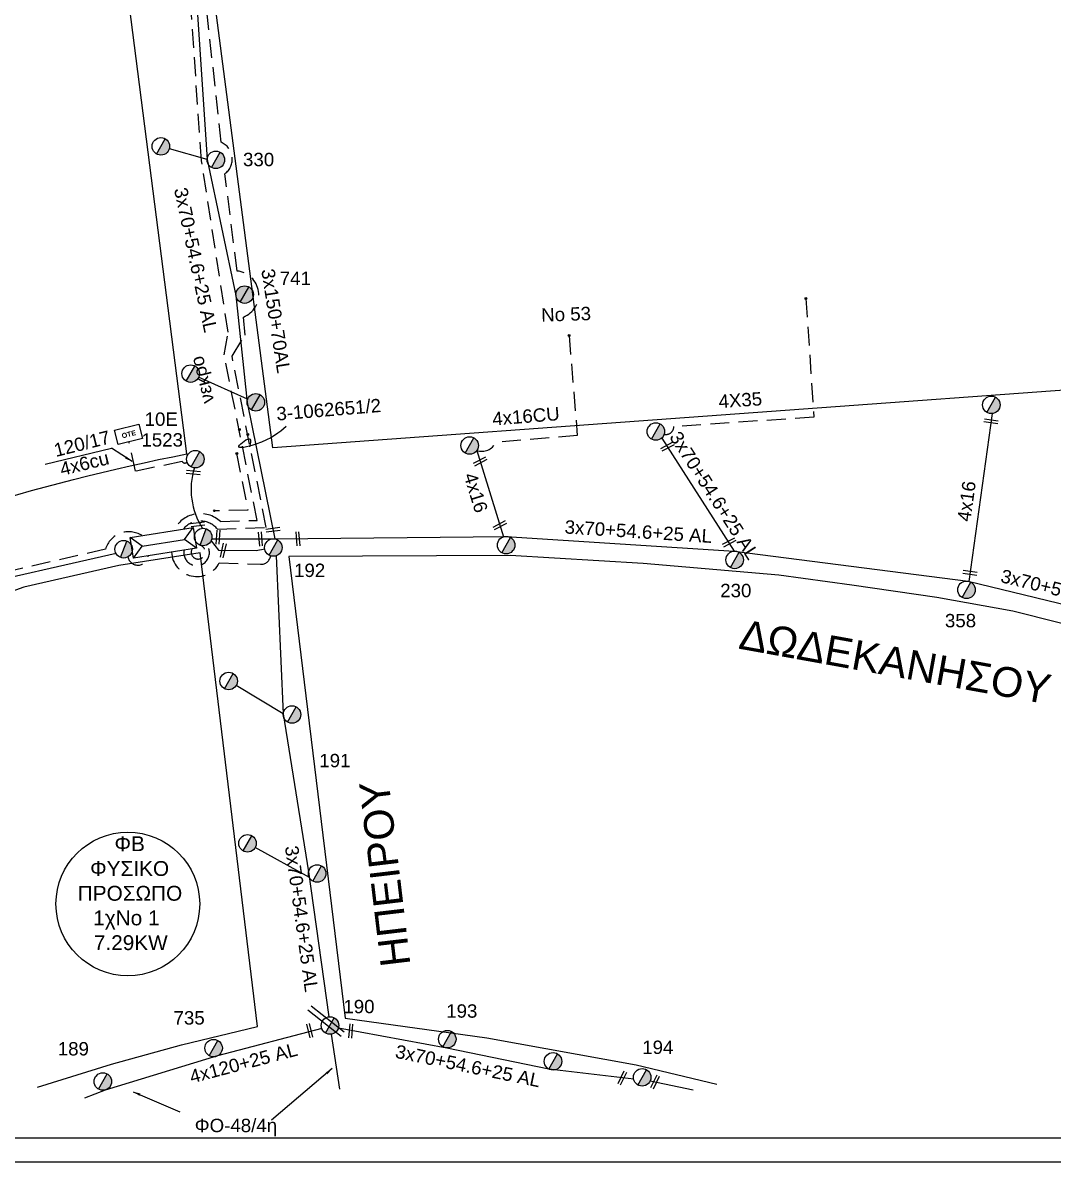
# Model space of a CAD drawing. Header units: millimetres. Extents: x 864 to 3062, y 833 to 2619.
# Drawn here: x 2470.9 to 2609.6, y 841.5 to 994.9 of the extents above; entities that cross this region are included whole.
import ezdxf
from ezdxf.enums import TextEntityAlignment as Align

# ---------------------------------------------------------------- set-up
doc = ezdxf.new("R2010")
doc.units = ezdxf.units.MM
doc.linetypes.add('DASHED', pattern=[19.05, 12.7, -6.35])
for name, color, linetype, lineweight in [('2x16', 7, 'Continuous', 30), ('3x150+50', 7, 'Continuous', 30), ('3x150+70AL', 7, 'DASHED', 30), ('3x150AL+50CU', 7, 'Continuous', 30), ('3x70+54.6+25 AL', 7, 'SYN_LINE', 30), ('4x120+25 AL', 7, 'SYN_LINE', 30), ('4x16', 7, 'Continuous', 30), ('4x16CU', 7, 'Continuous', 30), ('4X35', 7, 'DASHED', 30), ('text διευθύνσεων', 250, 'Continuous', 30), ('ΝΕΚΡΟ', 7, 'DASHED', 30), ('Υπόβαθρο ΔΕΗ', 7, 'Continuous', 30)]:
    doc.layers.add(name, color=color, linetype=linetype, lineweight=lineweight)
for name, color, linetype in [('Pillar OTE', 7, 'Continuous'), ('TEXT ΚΑΛΩΔΙΩΝ', 7, 'Continuous'), ('Άγνωστα', 7, 'Continuous'), ('Επιγραφές - Σχήματα', 7, 'Continuous'), ('Μηχανική τομή', 7, 'Continuous'), ('Στύλος Ξύλινος', 7, 'Continuous'), ('Στύλος Ξύλινος @ 1', 7, 'Continuous'), ('Στύλος ΦΜ', 7, 'Continuous'), ('Στύλος ΦΜ @ 1', 7, 'Continuous'), ('Συνδέσεις', 7, 'Continuous'), ('Τομή', 7, 'Continuous'), ('Υποσταθμός εναέριος 2 στύλων', 7, 'Continuous'), ('Υποσταθμός πόλεως', 7, 'Continuous'), ('Υπόγεια καλώδια Παροχών ΧΤ   4x50AL', 7, 'DASHED'), ('Υπόγεια καλώδια Παροχών ΧΤ   4x6', 7, 'DASHED')]:
    doc.layers.add(name, color=color, linetype=linetype)
doc.styles.add('arial', font='arial.ttf')
doc.styles.get("Standard").update_dxf_attribs({"font": 'arial.ttf'})
doc.linetypes.add('SYN_LINE', pattern='A,0.5,-0.0001,["/\\/\\/\\/",Standard,S=0.1,R=0,X=0,Y=-0.05],-0.25', length=0.7501)
doc.dimstyles.new('ISO-25', dxfattribs={"dimtxt": 2.5, "dimasz": 2.5, "dimexe": 1.25, "dimexo": 0.625, "dimtad": 1, "dimtxsty": 'Standard', "dimcen": 2.5, "dimadec": 0, "dimazin": 0, "dimtfac": 1, "dimtmove": 0, "dimatfit": 3, "dimfxl": 1, "dimarcsym": 0})

# ---------------------------------------------------------------- blocks, each defined once
blk = doc.blocks.new('ΥΠΑΡΧΩΝ ΤΣΙΜΕΝΤΕΝΙΟΣ ΣΤΥΛΟΣ')
at = {"layer": 'Στύλος ΦΜ'}
blk.add_hatch(color=7, dxfattribs=at).paths.add_polyline_path([(-1.29, -2.28, 0.574793), (2.62, 0, 0.268822), (1.3, 2.27)])
at = {"layer": 'Στύλος ΦΜ', "color": 7}
blk.add_line((-1.29, -2.28), (1.3, 2.27), dxfattribs=at)
blk.add_circle((0, 0), 2.62, dxfattribs=at)
at = {"layer": 'Στύλος ΦΜ', "flags": 4}
for tag, p in [('ΑΡΙΘΜΟΣ', (-4.68, 8.05)), ('ΤΥΠΟΣ', (-4.91, 3.03))]:
    blk.add_attdef(tag, p, '', height=4, dxfattribs=at)
blk = doc.blocks.new('ΥΠΟΣΤΑΘΜΟΣ ΕΝΑΕΡΙΟΣ ΕΠΙ 2 ΣΤΥΛΩΝ')
at = {"layer": 'Υποσταθμός εναέριος 2 στύλων', "linetype": 'Continuous'}
for points in [[(-11.97, -2.11, 0.574793), (-8.45, -0.07, 0.268822), (-9.64, 1.98)], [(9.68, -2.15, 0.574793), (13.19, -0.1, 0.268822), (12.01, 1.95)]]:
    blk.add_hatch(color=256, dxfattribs=at).paths.add_polyline_path(points)
for p, q in [((-11.97, -2.11), (-9.64, 1.98)), ((9.68, -2.15), (12.01, 1.95))]:
    blk.add_line(p, q, dxfattribs=at)
for centre in [(-10.81, -0.07), (10.84, -0.1)]:
    blk.add_circle(centre, 2.36, dxfattribs=at)
at = {"layer": 'Υποσταθμός πόλεως', "linetype": 'Continuous', "ltscale": 40}
blk.add_lwpolyline([(-8.57, 2.82), (8.57, 2.82), (8.57, -2.82), (-8.57, -2.82)], close=True, dxfattribs=at)
for points in [[(-5.75, 0), (-8.57, 2.82)], [(-8.57, -2.82), (-5.75, 0)], [(-5.75, 0), (5.75, 0)], [(5.75, 0), (8.57, 2.82)], [(8.57, -2.82), (5.75, 0)]]:
    blk.add_lwpolyline(points, dxfattribs=at)
at = {"layer": 'Υποσταθμός εναέριος 2 στύλων', "ltscale": 40, "flags": 1}
for tag, p in [('ΜΕΤΑΣΧΗΜΑΤΙΣΜΟΣ', (14.09, 2.51)), ('ΙΣΧΥΣ', (14.07, -0.28)), ('ΑΡΙΘΜΟΣ', (14.19, -3))]:
    blk.add_attdef(tag, p, '', height=1.8, dxfattribs=at)
blk = doc.blocks.new('ΥΠΑΡΧΩΝ ΞΥΛΙΝΟΣ ΣΤΥΛΟΣ')
at = {"layer": 'Στύλος Ξύλινος'}
h = blk.add_hatch(color=7, dxfattribs=at)
h.paths.add_polyline_path([(-2.62, 0, 0.270008), (-1.29, -2.28), (1.3, 2.27, 0.576266)])
h.paths.add_polyline_path([(-1.29, -2.28, 0.574793), (2.62, 0, 0.268822), (1.3, 2.27)])
at = {"layer": 'Στύλος Ξύλινος', "color": 7}
blk.add_line((-1.29, -2.28), (1.3, 2.27), dxfattribs=at)
blk.add_circle((0, 0), 2.62, dxfattribs=at)
at = {"layer": 'Στύλος Ξύλινος', "flags": 4}
for tag, p in [('ΑΡΙΘΜΟΣ', (-4.91, 8.6)), ('ΤΥΠΟΣ', (-4.85, 3.39))]:
    blk.add_attdef(tag, p, '', height=4, dxfattribs=at)
blk = doc.blocks.new('ΜΗΧΑΝΙΚΗ ΤΟΜΗ')
at = {"layer": 'Μηχανική τομή', "ltscale": 40}
for p, q in [((-1.89, 0.78), (5.69, 0.78)), ((-1.89, -0.77), (5.69, -0.77))]:
    blk.add_line(p, q, dxfattribs=at)
blk = doc.blocks.new('ΤΟΜΗ')
at = {"layer": 'Τομή', "ltscale": 40}
for p, q in [((-5.68, 0), (17.06, 0)), ((-5.68, -2.77), (17.06, -2.77))]:
    blk.add_line(p, q, dxfattribs=at)
blk = doc.blocks.new('_ΣΥΝΔΕΣΗ')
at = {"layer": 'Συνδέσεις', "linetype": 'SYN_LINE', "ltscale": 40}
blk.add_hatch(color=256, dxfattribs=at).paths.add_polyline_path([(0.5, -0.01, 1), (-0.5, -0.01, 1)])
at = {"layer": 'Συνδέσεις'}
blk.add_circle((0, -0.01), 0.5, dxfattribs=at)
blk = doc.blocks.new('PILLAR ΟΤΕ')
at = {"layer": 'Pillar OTE', "ltscale": 40}
blk.add_lwpolyline([(-3.31, 2.02), (3.39, 2.02), (3.39, -1.99), (-3.31, -1.99)], close=True, dxfattribs=at)
at = {"layer": 'Pillar OTE', "insert": (-1.81, 0.71), "char_height": 1.3575, "width": 109.961, "attachment_point": 1}
blk.add_mtext('{\\fArial|b1|i0|c161|p34;OTE}', dxfattribs=at)

msp = doc.modelspace()

# ---------------------------------------------------------------- linework, layer by layer
at = {"lineweight": -3, "ltscale": 0.2}
msp.add_circle((2485.05, 876.28), 9.67, dxfattribs=at)
at = {"layer": '2x16', "color": 30, "linetype": 'Continuous', "lineweight": -3, "ltscale": 0.2}
msp.add_lwpolyline([(2495.72, 976.44), (2490.64, 977.9)], dxfattribs=at)
at = {"layer": '3x150+50', "color": 1, "linetype": 'DASHED', "lineweight": -3, "ltscale": 0.2}
msp.add_lwpolyline([(2492.62, 923.89, 1.558246), (2495.67, 924.59, -2.091283)], format="xyb", dxfattribs=at)
at = {"layer": '3x150+50', "color": 30, "linetype": 'DASHED', "lineweight": -3, "ltscale": 0.2}
msp.add_lwpolyline([(2493.67, 924.05, 2.765691), (2494.77, 924.56, -2.091283)], format="xyb", dxfattribs=at)
at = {"layer": '3x150+50', "color": 6, "linetype": 'DASHED', "lineweight": -3, "ltscale": 0.2}
msp.add_lwpolyline([(2487.8, 923.14, -0.867814), (2485.06, 922.98, -2.091283)], format="xyb", dxfattribs=at)
at = {"layer": '3x150+50', "color": 85, "lineweight": -3, "ltscale": 0.2}
msp.add_lwpolyline([(2555.36, 852.48), (2561.12, 851.26)], dxfattribs=at)
at = {"layer": '3x150+70AL', "color": 133, "linetype": 'DASHED', "lineweight": -3, "ltscale": 0.2}
msp.add_lwpolyline([(2492.52, 926.72, -0.47583), (2497.1, 926.72), (2503.68, 926.94), (2499.07, 949.98), (2500.83, 952.81), (2500.6, 955.25, 0.794257), (2499.75, 961.45), (2498.11, 974.54, 0.582981), (2497.6, 978.77), (2495.19, 1001.15, -0.64625), (2497.52, 1004.34), (2515.27, 1006.04, -0.634845), (2517.12, 1007.01)], format="xyb", dxfattribs=at)
at = {"layer": '3x150+70AL', "color": 173, "linetype": 'DASHED', "lineweight": -3, "ltscale": 0.2}
msp.add_lwpolyline([(2491.23, 926.52, -0.511993), (2497.52, 927.73), (2502.46, 927.9), (2498.01, 950.17), (2498.56, 953.23), (2494.97, 976.27), (2493.28, 1000.64, -0.841432), (2493.34, 1002.88)], format="xyb", dxfattribs=at)
at = {"layer": '3x150+70AL', "color": 85, "linetype": 'DASHED', "lineweight": -3, "ltscale": 0.2}
msp.add_lwpolyline([(2490.93, 923.62, 0.769602), (2497.36, 922.18), (2502.91, 921.99, 0.384232), (2504.26, 923.12, -0.097315)], format="xyb", dxfattribs=at)
at = {"layer": '3x150AL+50CU', "color": 2, "linetype": 'DASHED', "lineweight": -3, "ltscale": 0.2}
msp.add_lwpolyline([(2486.95, 925.85, 0.498115), (2482.04, 924.03), (2462.24, 919.45), (2438.05, 909.01), (2410.04, 893.44), (2407.1, 900.74, 0.44074), (2405.65, 901.28, 1.846747)], format="xyb", dxfattribs=at)
at = {"layer": '3x70+54.6+25 AL', "color": 30, "linetype": 'SYN_LINE', "lineweight": -3, "ltscale": 15}
msp.add_lwpolyline([(2493.99, 1002.73), (2495.72, 976.44), (2499.6, 958.17), (2501.1, 943.78), (2504.84, 925.4)], dxfattribs=at)
at = {"layer": '3x70+54.6+25 AL', "color": 30, "linetype": 'SYN_LINE', "lineweight": -3, "ltscale": 6}
for points in [[(2501.17, 944.19), (2494.57, 947.17)], [(2496.25, 925.14), (2497.26, 923.89), (2502.32, 923.86), (2503.48, 924.05)]]:
    msp.add_lwpolyline(points, dxfattribs=at)
at = {"layer": '3x70+54.6+25 AL', "color": 1, "linetype": 'SYN_LINE', "lineweight": -3, "ltscale": 15}
for points in [[(2556.9, 938.97), (2566.67, 923.76)], [(2504.84, 925.4), (2535.98, 925.75), (2566.67, 923.76), (2598.15, 919.71), (2623.85, 913.49), (2649.4, 901.31), (2674.18, 880.34), (2681.22, 872.98), (2688.68, 864.01)], [(2512.41, 858.76), (2513.54, 851.37)]]:
    msp.add_lwpolyline(points, dxfattribs=at)
at = {"layer": '3x70+54.6+25 AL', "color": 1, "linetype": 'SYN_LINE', "lineweight": -3, "ltscale": 10}
msp.add_lwpolyline([(2496.34, 925.43), (2504.84, 925.4)], dxfattribs=at)
at = {"layer": '3x70+54.6+25 AL', "color": 6, "linetype": 'SYN_LINE', "lineweight": -3, "ltscale": 15}
msp.add_lwpolyline([(2483.46, 923.45), (2462.11, 918.62), (2438.71, 908.28), (2419.94, 898.35), (2397.1, 885.08), (2378.06, 872.48), (2356.15, 856.9), (2349.36, 851.1)], dxfattribs=at)
at = {"layer": '3x70+54.6+25 AL', "color": 85, "linetype": 'SYN_LINE', "lineweight": -3, "ltscale": 15}
for points in [[(2505.01, 923.12), (2505.97, 901.86), (2509.38, 880.63), (2512.09, 861.1)], [(2513.39, 859.63), (2528, 856.91), (2541.7, 854.08), (2553.13, 852.74)]]:
    msp.add_lwpolyline(points, dxfattribs=at)
at = {"layer": '3x70+54.6+25 AL', "color": 85, "linetype": 'SYN_LINE', "lineweight": -3, "ltscale": 8}
msp.add_lwpolyline([(2505.97, 901.86), (2499.63, 905.67)], dxfattribs=at)
at = {"layer": '3x70+54.6+25 AL', "color": 85, "linetype": 'SYN_LINE', "lineweight": -3, "ltscale": 10}
msp.add_lwpolyline([(2509.49, 879.85), (2502.2, 883.87)], dxfattribs=at)
at = {"layer": '3x70+54.6+25 AL', "color": 30, "linetype": 'SYN_LINE', "lineweight": -3, "ltscale": 6}
msp.add_arc((2503.23, 932.06), 9.67, 162.5903, 212.753, dxfattribs=at)
at = {"layer": '4x120+25 AL', "color": 1, "linetype": 'SYN_LINE', "lineweight": -3, "ltscale": 15}
msp.add_lwpolyline([(2511.14, 859.53), (2497.1, 855.83), (2482.02, 851.25), (2479.2, 850.15)], dxfattribs=at)
at = {"layer": '4x16', "color": 1, "lineweight": -3, "ltscale": 0.2}
for points in [[(2601.39, 942.27), (2598.24, 919.69)], [(2532.02, 937.31), (2535.61, 925.7)]]:
    msp.add_lwpolyline(points, dxfattribs=at)
at = {"layer": '4x16CU', "color": 1, "linetype": 'DASHED', "lineweight": -3, "ltscale": 0.2}
msp.add_lwpolyline([(2544.43, 952.77), (2545.54, 939.31), (2534.56, 938.4, -0.392465), (2532.02, 937.31, -3.813901)], format="xyb", dxfattribs=at)
at = {"layer": '4X35', "color": 1, "lineweight": -3, "ltscale": 0.2}
msp.add_lwpolyline([(2576.31, 957.76), (2577.39, 941.78), (2558.54, 940.52, -0.456407), (2557.23, 939.46, -7.086903)], format="xyb", dxfattribs=at)
at = {"layer": 'Επιγραφές - Σχήματα', "lineweight": -3}
msp.add_lwpolyline([(863.7, 1860.67), (3062.46, 1860.7), (3062.47, 841.56), (863.7, 841.54)], close=True, dxfattribs=at)
at = {"layer": 'ΝΕΚΡΟ', "linetype": 'DASHED', "lineweight": -3, "ltscale": 0.2}
msp.add_lwpolyline([(2499.69, 936.88), (2501.18, 929.27), (2496.76, 929.19)], dxfattribs=at)
at = {"layer": 'Υπόβαθρο ΔΕΗ', "lineweight": -3}
for points in [[(895.62, 1848.12), (2896.63, 1848.12), (2896.63, 844.79), (895.62, 844.79)], [(2495.99, 1003.52), (2616.82, 1014.59), (2625.26, 946.45), (2504.56, 937.66)]]:
    msp.add_lwpolyline(points, close=True, dxfattribs=at)
msp.add_lwpolyline([(2493.01, 936.85), (2484.61, 1002.33), (2392.98, 992.89), (2336.69, 916.81), (2380.05, 886.49, -0.113593)], format="xyb", close=True, dxfattribs=at)
at = {"layer": 'Υπόβαθρο ΔΕΗ', "color": 7, "linetype": 'Continuous', "lineweight": -2, "ltscale": 0.2}
msp.add_lwpolyline([(2473.94, 935.45), (2482.83, 937.62)], dxfattribs=at)
at = {"layer": 'Υπόβαθρο ΔΕΗ', "lineweight": -3}
for points in [[(2472.91, 851.65), (2482.85, 854.71), (2492.28, 857.35), (2502.48, 859.79), (2494.77, 923.52), (2483.84, 921.82), (2471.04, 918.91), (2462.89, 916), (2453.2, 912.07), (2441.4, 906.57), (2426.07, 898.62), (2414.35, 892.07), (2402.47, 885.02), (2393.1, 878.79), (2386.01, 874.15), (2373.68, 866), (2362.47, 858.18), (2352.59, 850.79)], [(2679.41, 852.67), (2687.95, 863.21), (2672.21, 878.15), (2650.41, 896.53), (2645, 900.46), (2636.68, 905.15), (2632.16, 907.11), (2622.19, 910.73), (2616.47, 912.6), (2604.18, 915.67), (2593.92, 917.51), (2582.51, 919.19), (2572.67, 920.52), (2554.42, 922.09), (2536.5, 923.19), (2506.71, 923.02), (2514.29, 860.92), (2533.36, 858.26), (2553.46, 854.66), (2564.34, 852.02)]]:
    msp.add_lwpolyline(points, dxfattribs=at)
msp.add_spline([(2506.37, 940.52), (2502.27, 938.16), (2499.99, 937.89), (2501.51, 938.84), (2501.41, 937.81)], degree=3, dxfattribs=at)
at = {"layer": 'Υπόγεια καλώδια Παροχών ΧΤ   4x6', "color": 30, "linetype": 'DASHED', "lineweight": -2, "ltscale": 0.2}
msp.add_lwpolyline([(2493.02, 935.75, -0.527772), (2492.37, 935.83), (2486.07, 934.5), (2485.25, 938.36)], format="xyb", dxfattribs=at)

# ---------------------------------------------------------------- block references
at = {"layer": 'Pillar OTE', "xscale": 0.5, "yscale": 0.5, "zscale": 0.5, "rotation": 13.91764348871053}
msp.add_blockref('PILLAR ΟΤΕ', (2485.12, 939.46), dxfattribs=at)
at = {"layer": 'Μηχανική τομή', "lineweight": -3, "zscale": 0.4999999999999997}
for p, xscale, yscale, rotation in [((2601.71, 941.14), 0.2499999999999467, 0.2499999999999467, 171.9615073041123), ((2558.08, 938.03), 0.2499999999999466, 0.2499999999999466, 207.509993538647), ((2532.87, 936.03), 0.2499999999999466, 0.2499999999999466, 207.509993538647), ((2494.32, 934.27), 0.2499999999999466, 0.2499999999999466, 174.4511403077005), ((2494.94, 927.41), 0.2499999999999466, 0.2499999999999466, 187.17264349673), ((2535.52, 927.44), 0.2499999999999466, 0.2499999999999466, 207.509993538647), ((2497.17, 925.16), 0.2499999999999466, 0.2499999999999466, 86.30409152556554), ((2502.82, 925.87), 0.2499999999999466, 0.2499999999999466, 275.0970677378752), ((2505.07, 926.68), 0.2499999999999466, 0.2499999999999466, 187.17264349673), ((2507.88, 925.89), 0.2499999999999466, 0.2499999999999466, 275.0970677378752), ((2497.81, 923.38), 0.2499999999999466, 0.2499999999999466, 77.48647117845358), ((2566.37, 925.13), 0.2499999999999467, 0.2499999999999467, 207.509993538647), ((2598.87, 920.75), 0.2499999999999467, 0.2499999999999467, 171.9615073041123), ((2509.39, 859.7), 0.2499999999999466, 0.2499999999999466, 283.0258256553428), ((2515.06, 859.66), 0.2499999999999467, 0.2499999999999467, 265.4131725062538), ((2551.78, 853.28), 0.2499999999999466, 0.2499999999999466, 243.9360474601111), ((2556.19, 852.72), 0.2499999999999466, 0.2499999999999466, 243.9360474601111)]:
    msp.add_blockref('ΜΗΧΑΝΙΚΗ ΤΟΜΗ', p, dxfattribs=dict(at, xscale=xscale, yscale=yscale, rotation=rotation))
at = {"layer": 'Στύλος Ξύλινος @ 1', "lineweight": -3, "ltscale": 40}
ref = msp.add_blockref('ΥΠΑΡΧΩΝ ΞΥΛΙΝΟΣ ΣΤΥΛΟΣ', (2500.77, 958.28), dxfattribs=dict(at, xscale=0.4499999999998414, yscale=0.4499999999998414, zscale=0.4499999999998414))
ref.add_attrib('ΤΥΠΟΣ', '741', (2505.49, 959.57), dxfattribs={"layer": 'Στύλος Ξύλινος', "height": 1.8, "rotation": 360, "flags": 4})
at = {"layer": 'Στύλος Ξύλινος @ 1', "lineweight": -3, "ltscale": 40, "xscale": 0.4499999999998414, "yscale": 0.4499999999998414, "zscale": 0.4499999999998414}
msp.add_blockref('ΥΠΑΡΧΩΝ ΞΥΛΙΝΟΣ ΣΤΥΛΟΣ', (2502.27, 943.78), dxfattribs=at)
at = {"layer": 'Στύλος ΦΜ @ 1', "lineweight": -3, "ltscale": 40, "xscale": 0.4499999999998181, "yscale": 0.4499999999998181, "zscale": 0.4499999999998181}
for p in [(2489.5, 978.22), (2493.5, 947.65), (2601.26, 943.44), (2556.12, 939.85), (2531.05, 937.97), (2535.96, 924.57), (2498.62, 906.28), (2501.16, 884.44), (2510.53, 880.39), (2542.28, 855.1)]:
    msp.add_blockref('ΥΠΑΡΧΩΝ ΤΣΙΜΕΝΤΕΝΙΟΣ ΣΤΥΛΟΣ', p, dxfattribs=at)
at = {"layer": 'Στύλος ΦΜ @ 1', "lineweight": -3, "ltscale": 40}
ref = msp.add_blockref('ΥΠΑΡΧΩΝ ΤΣΙΜΕΝΤΕΝΙΟΣ ΣΤΥΛΟΣ', (2496.9, 976.41), dxfattribs=dict(at, xscale=0.4499999999998181, yscale=0.4499999999998181, zscale=0.4499999999998181))
ref.add_attrib('ΤΥΠΟΣ', '330', (2500.55, 975.56), dxfattribs={"layer": 'Στύλος ΦΜ', "height": 1.8, "flags": 4})
ref = msp.add_blockref('ΥΠΑΡΧΩΝ ΤΣΙΜΕΝΤΕΝΙΟΣ ΣΤΥΛΟΣ', (2494.14, 936.13), dxfattribs=dict(at, xscale=0.4499999999998181, yscale=0.4499999999998181, zscale=0.4499999999998181))
ref.add_attrib('ΤΥΠΟΣ', '10Ε', (2487.31, 940.62), dxfattribs={"layer": 'Στύλος ΦΜ', "height": 1.8, "flags": 4})
ref.add_attrib('ΑΡΙΘΜΟΣ', '1523', (2486.88, 937.83), dxfattribs={"layer": 'Στύλος ΦΜ', "height": 1.8, "flags": 4})
ref = msp.add_blockref('ΥΠΑΡΧΩΝ ΤΣΙΜΕΝΤΕΝΙΟΣ ΣΤΥΛΟΣ', (2504.64, 924.24), dxfattribs=dict(at, xscale=0.449999999999818, yscale=0.449999999999818, zscale=0.449999999999818))
ref.add_attrib('ΤΥΠΟΣ', '192', (2507.42, 920.28), dxfattribs={"layer": 'Στύλος ΦΜ', "height": 1.8, "flags": 4})
ref = msp.add_blockref('ΥΠΑΡΧΩΝ ΤΣΙΜΕΝΤΕΝΙΟΣ ΣΤΥΛΟΣ', (2566.73, 922.58), dxfattribs=dict(at, xscale=0.4499999999998181, yscale=0.4499999999998181, zscale=0.4499999999998181))
ref.add_attrib('ΤΥΠΟΣ', '230', (2564.78, 917.56), dxfattribs={"layer": 'Στύλος ΦΜ', "height": 1.8, "flags": 4})
ref = msp.add_blockref('ΥΠΑΡΧΩΝ ΤΣΙΜΕΝΤΕΝΙΟΣ ΣΤΥΛΟΣ', (2597.92, 918.55), dxfattribs=dict(at, xscale=0.449999999999818, yscale=0.449999999999818, zscale=0.449999999999818))
ref.add_attrib('ΤΥΠΟΣ', '358', (2595.02, 913.51), dxfattribs={"layer": 'Στύλος ΦΜ', "height": 1.8, "flags": 4})
ref = msp.add_blockref('ΥΠΑΡΧΩΝ ΤΣΙΜΕΝΤΕΝΙΟΣ ΣΤΥΛΟΣ', (2507.14, 901.77), dxfattribs=dict(at, xscale=0.4499999999998181, yscale=0.4499999999998181, zscale=0.4499999999998181))
ref.add_attrib('ΤΥΠΟΣ', '191', (2510.82, 894.68), dxfattribs={"layer": 'Στύλος ΦΜ', "height": 1.8, "flags": 4})
ref = msp.add_blockref('ΥΠΑΡΧΩΝ ΤΣΙΜΕΝΤΕΝΙΟΣ ΣΤΥΛΟΣ', (2512.25, 859.93), dxfattribs=dict(at, xscale=0.4499999999998181, yscale=0.4499999999998181, zscale=0.4499999999998181))
ref.add_attrib('ΤΥΠΟΣ', '190', (2514.06, 861.58), dxfattribs={"layer": 'Στύλος ΦΜ', "height": 1.8, "flags": 4})
ref = msp.add_blockref('ΥΠΑΡΧΩΝ ΤΣΙΜΕΝΤΕΝΙΟΣ ΣΤΥΛΟΣ', (2496.59, 856.89), dxfattribs=dict(at, xscale=0.4499999999999052, yscale=0.4499999999999052, zscale=0.4499999999999052))
ref.add_attrib('ΤΥΠΟΣ', '735', (2491.2, 860.06), dxfattribs={"layer": 'Στύλος ΦΜ', "height": 1.8, "flags": 4})
ref = msp.add_blockref('ΥΠΑΡΧΩΝ ΤΣΙΜΕΝΤΕΝΙΟΣ ΣΤΥΛΟΣ', (2528.04, 858.09), dxfattribs=dict(at, xscale=0.4499999999998181, yscale=0.4499999999998181, zscale=0.4499999999998181))
ref.add_attrib('ΤΥΠΟΣ', '193', (2527.9, 860.98), dxfattribs={"layer": 'Στύλος ΦΜ', "height": 1.8, "flags": 4})
ref = msp.add_blockref('ΥΠΑΡΧΩΝ ΤΣΙΜΕΝΤΕΝΙΟΣ ΣΤΥΛΟΣ', (2481.69, 852.39), dxfattribs=dict(at, xscale=0.4499999999997881, yscale=0.4499999999997881, zscale=0.4499999999997881))
ref.add_attrib('ΤΥΠΟΣ', '189', (2475.62, 855.9), dxfattribs={"layer": 'Στύλος ΦΜ', "height": 1.8, "flags": 4})
ref = msp.add_blockref('ΥΠΑΡΧΩΝ ΤΣΙΜΕΝΤΕΝΙΟΣ ΣΤΥΛΟΣ', (2554.28, 852.95), dxfattribs=dict(at, xscale=0.4499999999998181, yscale=0.4499999999998181, zscale=0.4499999999998181))
ref.add_attrib('ΤΥΠΟΣ', '194', (2554.28, 856.1), dxfattribs={"layer": 'Στύλος ΦΜ', "height": 1.8, "flags": 4})
at = {"layer": 'Συνδέσεις', "lineweight": -3, "xscale": 0.25, "yscale": 0.25, "zscale": 0.25}
for p in [(2576.32, 957.76), (2544.43, 952.77), (2500.06, 940.12), (2501.18, 939.45), (2499.71, 936.9), (2496.69, 929.2)]:
    msp.add_blockref('_ΣΥΝΔΕΣΗ', p, dxfattribs=at)
at = {"layer": 'Τομή', "lineweight": -3, "xscale": 0.2499999999999996, "yscale": 0.2499999999999996, "zscale": 0.2499999999999996, "rotation": 141.654782528751}
msp.add_blockref('ΤΟΜΗ', (2512.63, 859.35), dxfattribs=at)
at = {"layer": 'Υποσταθμός εναέριος 2 στύλων', "lineweight": -3, "xscale": 0.5, "yscale": 0.5, "zscale": 0.5, "rotation": 8.831429690108761}
msp.add_blockref('ΥΠΟΣΤΑΘΜΟΣ ΕΝΑΕΡΙΟΣ ΕΠΙ 2 ΣΤΥΛΩΝ', (2489.83, 924.88), dxfattribs=at)

# ---------------------------------------------------------------- texts
at = {"layer": 'text διευθύνσεων', "color": 7, "lineweight": -3}
msp.add_text('ΗΠΕΙΡΟΥ', height=4, rotation=96.7644, dxfattribs=at).set_placement((2519.63, 880.34), align=Align.MIDDLE_CENTER)
at = {"layer": 'text διευθύνσεων', "color": 7, "lineweight": -3, "ltscale": 40, "insert": (2567.83, 914.6), "char_height": 4, "width": 94.4586, "attachment_point": 1, "rotation": 349.774, "style": 'arial'}
msp.add_mtext('ΔΩΔEKANHΣOY', dxfattribs=at)
at = {"layer": 'TEXT ΚΑΛΩΔΙΩΝ', "linetype": 'Continuous', "lineweight": -3, "ltscale": 0.2}
for s, rotation, p in [('3x70+54.6+25 AL', 281.9694, (2494.19, 962.94)), ('3x150+70AL', 278.845, (2504.98, 954.73)), ('4X35', 3.8352, (2567.48, 944.09)), ('3-1062651/2', 4.7393, (2512.08, 942.81)), ('4x16CU', 4.7393, (2538.63, 941.92)), ('3x70+54.6+25 AL', 302.7295, (2563.99, 931.26)), ('4x16', 287.1506, (2531.89, 931.63)), ('4x16', 82.0787, (2597.93, 930.48)), ('3x70+54.6+25 AL', 356.2893, (2553.76, 926.4)), ('3x70+54.6+25 AL', 346.3966, (2612.25, 918.15)), ('3x70+54.6+25 AL', 277.8885, (2508.44, 874.28)), ('4x120+25 AL', 14.7595, (2500.61, 854.89)), ('3x70+54.6+25 AL', 348.3357, (2530.83, 854.49))]:
    msp.add_text(s, height=1.8, rotation=rotation, dxfattribs=at).set_placement(p, align=Align.MIDDLE_CENTER)
at = {"layer": 'Άγνωστα', "lineweight": -3, "ltscale": 40, "insert": (2540.65, 956.43), "char_height": 1.8, "width": 27.758, "attachment_point": 1, "rotation": 1.9086, "style": 'arial'}
msp.add_mtext('Nο 53', dxfattribs=at)
at = {"layer": 'Άγνωστα', "color": 7}
note = msp.add_mtext_dynamic_manual_height_columns('νεκρο\\P', width=1.8, gutter_width=12.5, heights=[0.0453, 0], dxfattribs=dict(at, insert=(2498.39, 929.57), char_height=1.8, attachment_point=1, rotation=103.9297))
for column, words in zip(note.columns.linked_columns, ['\\P']):
    column.text = words
at = {"layer": 'Άγνωστα', "lineweight": -3, "ltscale": 40, "insert": (2494.05, 847.38), "char_height": 1.8, "width": 27.758, "attachment_point": 1, "style": 'arial'}
msp.add_mtext('\\A1;ΦΟ-48/4η', dxfattribs=at)
at = {"layer": 'Υπόβαθρο ΔΕΗ', "lineweight": -3, "char_height": 2, "width": 17.2548, "attachment_point": 1}
for s, insert in [('{\\W8.64836; }ΦΒ \\P{\\W4.42067; }ΦΥΣΙΚΟ \\P{\\W2.28183; }ΠΡΟΣΩΠΟ', (2476.54, 885.39)), ('{\\W5.64925; }1χΝο 1\\P{\\W5.75643; }7.29KW', (2476.01, 875.41))]:
    msp.add_mtext(s, dxfattribs=dict(at, insert=insert))
at = {"layer": 'Υπόγεια καλώδια Παροχών ΧΤ   4x50AL', "color": 7, "ltscale": 0.2, "char_height": 1.8, "attachment_point": 1, "rotation": 14}
for s, insert in [('120/17', (2474.93, 938.17)), ('4x6cu', (2475.73, 935.62))]:
    msp.add_mtext_dynamic_manual_height_columns(s, width=1.8, gutter_width=12.5, heights=[0.118], dxfattribs=dict(at, insert=insert))

# ---------------------------------------------------------------- leaders
at = {"layer": 'Επιγραφές - Σχήματα', "ltscale": 40}
msp.add_leader([(2485.62, 935.81), (2482.83, 937.62)], dimstyle='ISO-25', override={"dimasz": 1, "dimtad": 0}, dxfattribs=at)
at = {"layer": 'Επιγραφές - Σχήματα', "lineweight": -3, "ltscale": 40}
for points in [[(2512.57, 854.14), (2504.39, 847.19)], [(2485.75, 851.02), (2492.06, 848.31)]]:
    msp.add_leader(points, dimstyle='ISO-25', override={"dimasz": 1, "dimtad": 0}, dxfattribs=at)

doc.saveas('drawing.dxf')
